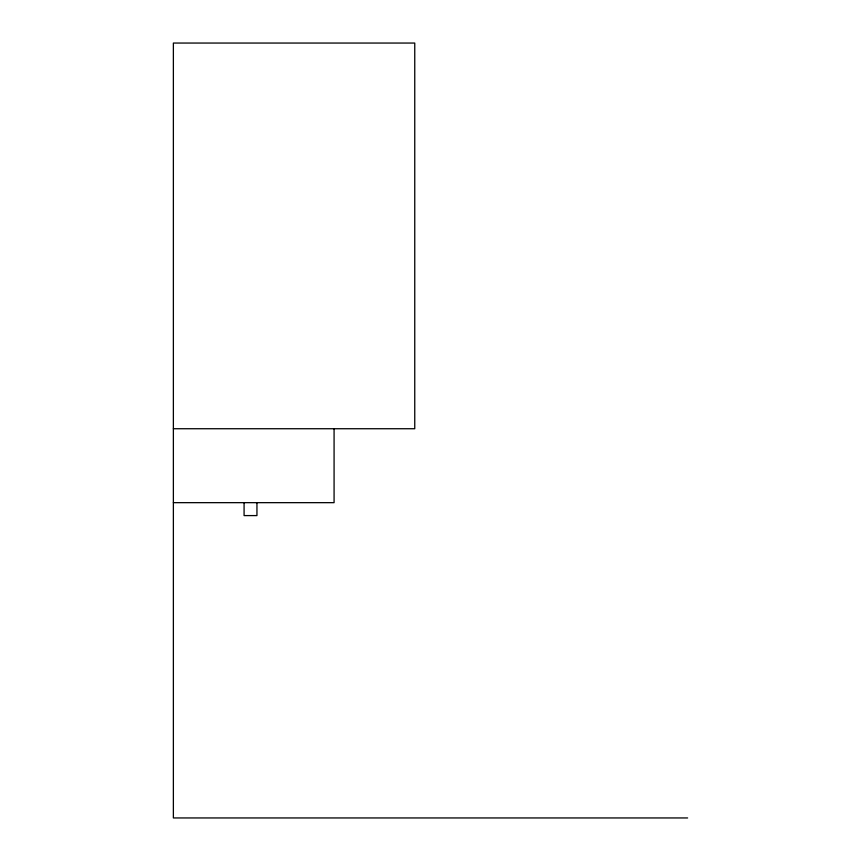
<?xml version="1.0" encoding="UTF-8"?>
<svg xmlns="http://www.w3.org/2000/svg" width="861" height="861" viewBox="0 0 861 861"><rect width="100%" height="100%" fill="white"/><g stroke="black" fill="none" stroke-linecap="round" stroke-linejoin="round"><path stroke-width="1.29" d="M173.373 428.735L414.754 428.735L414.754 43.05L173.373 43.05L173.373 817.95L687.627 817.95M173.373 502.663L334.079 502.663L334.079 428.918M256.944 502.663L256.944 515.588L244.083 515.588L244.083 502.663"/></g></svg>
